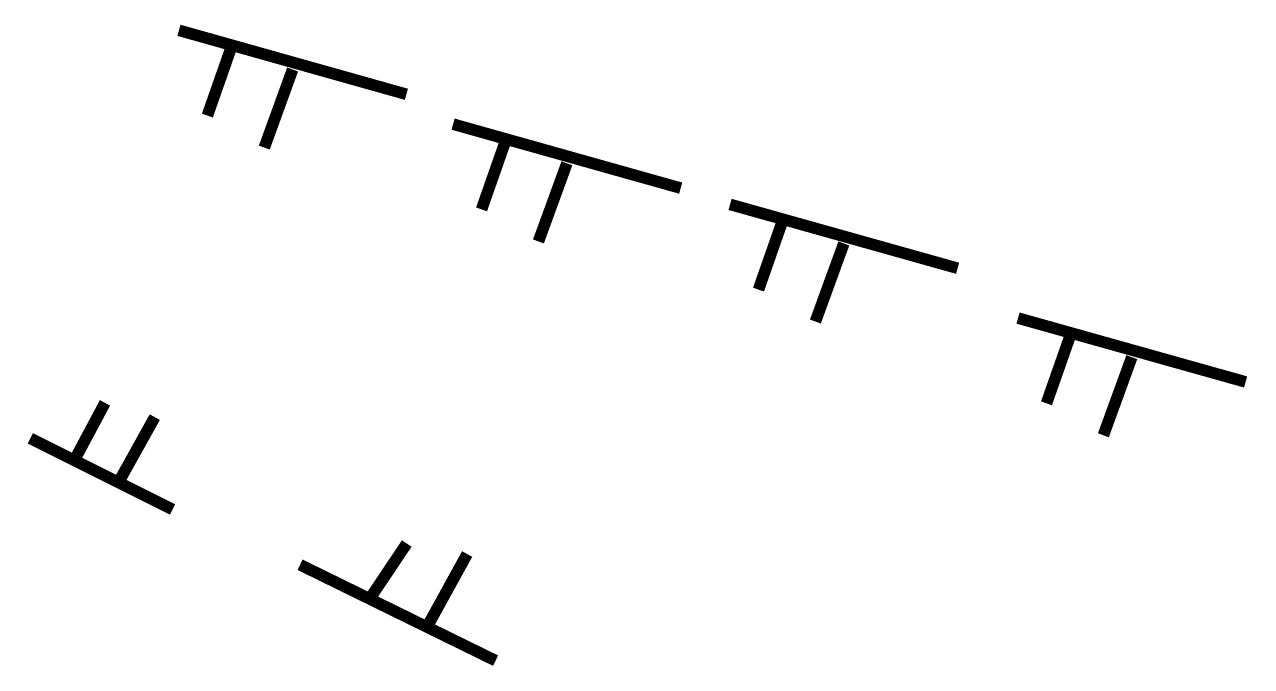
# Model space of a CAD drawing. Extents: x 0 to 10.5, y -0.1 to 5.4.
import ezdxf

# ---------------------------------------------------------------- set-up
doc = ezdxf.new("R2010")
doc.units = 0
doc.header["$MEASUREMENT"] = 0
doc.layers.get('0').update_dxf_attribs({"linetype": 'CONTINUOUS'})

msp = doc.modelspace()

# ---------------------------------------------------------------- linework, layer by layer
at = {"const_width": 0.1}
for points in [[(1.295, 5.383), (3.254, 4.832)], [(1.54, 4.649), (1.754, 5.26)], [(2.03, 4.373), (2.274, 5.046)], [(3.656, 4.575), (5.616, 4.024)], [(3.901, 3.841), (4.115, 4.452)], [(4.391, 3.565), (4.636, 4.238)], [(6.041, 3.884), (8.001, 3.334)], [(6.286, 3.15), (6.5, 3.762)], [(6.776, 2.875), (7.021, 3.548)], [(8.521, 2.905), (10.481, 2.355)], [(8.766, 2.171), (8.981, 2.783)], [(9.256, 1.896), (9.501, 2.569)], [(0.658, 2.175), (0.413, 1.716)], [(1.087, 2.052), (0.781, 1.502)], [(0.015, 1.869), (1.24, 1.257)], [(3.257, 0.964), (2.95, 0.506)], [(3.777, 0.873), (3.44, 0.261)], [(2.338, 0.781), (4.022, -0.045)]]:
    msp.add_lwpolyline(points, dxfattribs=at)

doc.saveas('drawing.dxf')
